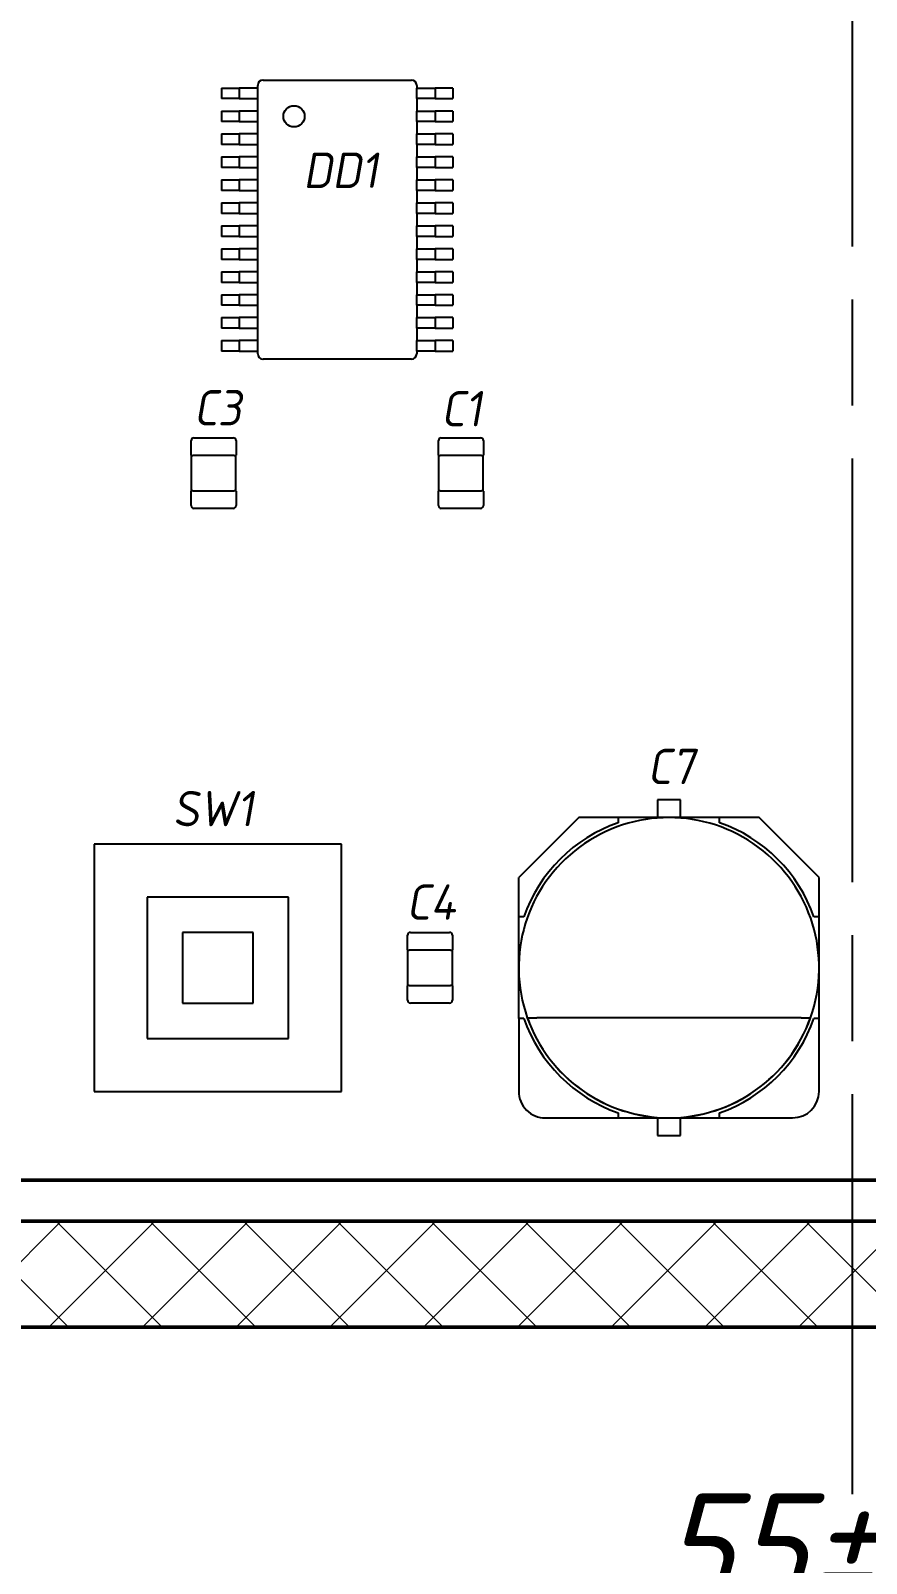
# Model space of a CAD drawing. Header units: inches. Extents: x -14 to 5184, y -66 to 1689.
# Drawn here: x 2664.45 to 2688.1, y 485.2 to 528.58 of the extents above; entities that cross this region are included whole.
import ezdxf

# ---------------------------------------------------------------- set-up
doc = ezdxf.new("R2010")
doc.units = ezdxf.units.IN
doc.header["$MEASUREMENT"] = 0
doc.linetypes.add('ACAD_ISO08W100', pattern=[36, 24, -3, 6, -3])
for name, color, linetype, lineweight in [('Видимые тонкие (ГОСТ)', 7, 'Continuous', 25), ('Видимый контур (ГОСТ)', 7, 'Continuous', 50), ('Осевая линия (ГОСТ)', 7, 'ACAD_ISO08W100', 25), ('Размер (ГОСТ)', 7, 'Continuous', 25), ('Штриховка (ГОСТ)', 7, 'Continuous', 18)]:
    doc.layers.add(name, color=color, linetype=linetype, lineweight=lineweight)
doc.styles.add('Standart 3.0', font='gost_b.ttf', dxfattribs={"oblique": 15, "height": 3})
doc.styles.add('Standart2', font='gost_b.ttf', dxfattribs={"oblique": 10, "height": 2})
doc.dimstyles.new('Обычный (ГОСТ)', dxfattribs={"dimscale": 0.5, "dimtxt": 3.5, "dimasz": 3.5, "dimexe": 1, "dimexo": 0, "dimgap": 0.5, "dimtad": 1, "dimrnd": 1e-08, "dimtxsty": 'Standart 3.0', "dimblk": 'Filled-1', "dimblk1": 'Filled-1', "dimblk2": 'Filled-1', "dimcen": 0.09, "dimdle": 15, "dimclrd": 256, "dimclre": 256, "dimclrt": 256, "dimazin": 2, "dimtfac": 0.714286, "dimtmove": 0, "dimatfit": 3, "dimfxl": 1, "dimtolj": 1, "dimlwd": 25, "dimlwe": 25, "dimarcsym": 0})

# ---------------------------------------------------------------- blocks, each defined once
blk = doc.blocks.new('Filled-1')
at = {"color": 0}
for p, q in [((0, 0), (-1, 0.143)), ((-1, 0.143), (-1, -0.143)), ((-1, 0), (0, 0)), ((-1, -0.143), (0, 0))]:
    blk.add_line(p, q, dxfattribs=at)
at = {"color": 0, "flags": 128}
blk.add_lwpolyline([(-1, -0.143), (0, 0), (-1, 0.143), (-1, -0.143)], dxfattribs=at)
at = {"color": 0}
blk.add_solid([(-1, -0.143), (0, 0), (-1, 0.143), (-1, -0.143)], dxfattribs=at)
blk = doc.blocks.new('*D149')
at = {"layer": 'Размер (ГОСТ)', "lineweight": 25, "ltscale": 0.5, "transparency": 16777216}
for p, q in [((2660.238, 499.959), (2660.238, 482.785)), ((2715.249, 499.959), (2715.249, 482.785)), ((2661.988, 483.285), (2713.499, 483.285))]:
    blk.add_line(p, q, dxfattribs=at)
at = {"layer": 'Размер (ГОСТ)', "lineweight": 25, "ltscale": 0.5, "transparency": 16777216, "xscale": 1.75, "yscale": 1.75, "zscale": 1.75, "rotation": 180}
blk.add_blockref('Filled-1', (2660.238, 483.285), dxfattribs=at)
at = {"layer": 'Размер (ГОСТ)', "lineweight": 25, "ltscale": 0.5, "transparency": 16777216, "xscale": 1.75, "yscale": 1.75, "zscale": 1.75}
blk.add_blockref('Filled-1', (2715.249, 483.285), dxfattribs=at)
at = {"layer": 'Размер (ГОСТ)', "ltscale": 0.5, "transparency": 16777216, "insert": (2687.744, 485.332), "char_height": 3, "attachment_point": 5, "style": 'Standart 3.0'}
blk.add_mtext('\\A1;{\\fGOST type B|b0|i0|c204|p0;55}%%P{\\fGOST type B|b0|i0|c204|p0;0,2}', dxfattribs=at)
blk = doc.blocks.new('*D204')
at = {"layer": 'Видимые тонкие (ГОСТ)', "lineweight": 25, "ltscale": 0.5, "transparency": 16777216}
for p, q in [((2627.695, 565.882), (2808, 565.882)), ((2807.5, 564.132), (2807.5, 493.632)), ((2627.699, 491.882), (2808, 491.882))]:
    blk.add_line(p, q, dxfattribs=at)
at = {"layer": 'Видимые тонкие (ГОСТ)', "lineweight": 25, "ltscale": 0.5, "transparency": 16777216, "xscale": 1.75, "yscale": 1.75, "zscale": 1.75}
for p, rotation in [((2807.5, 565.882), 90), ((2807.5, 491.882), 270)]:
    blk.add_blockref('Filled-1', p, dxfattribs=dict(at, rotation=rotation))
at = {"layer": 'Видимые тонкие (ГОСТ)', "ltscale": 0.5, "transparency": 16777216, "insert": (2805.75, 530), "char_height": 3, "attachment_point": 5, "rotation": 90, "style": 'Standart 3.0'}
blk.add_mtext('\\A1;74*', dxfattribs=at)

msp = doc.modelspace()

# ---------------------------------------------------------------- hatches: boundary and pattern name
at = {"layer": 'Штриховка (ГОСТ)'}
h = msp.add_hatch(dxfattribs=at)
h.set_pattern_fill('ANSI37', color=256, scale=15, style=0)
h.set_pattern_definition([(45, (-764.6716, -5.0253), (-1.3258252, 1.3258252), []), (135, (-764.6716, -5.0253), (-1.3258252, -1.3258252), [])])
edge = h.paths.add_edge_path()
edge.add_ellipse((2627.6985, 496.8817), major_axis=(-5, -0.0003), ratio=1, start_angle=0, end_angle=90)
edge.add_line((2627.6987, 491.8817), (2747.6987, 491.8878))
edge.add_ellipse((2747.6985, 496.8878), major_axis=(0.0003, -5), ratio=1, start_angle=0, end_angle=90)
edge.add_line((2752.6985, 496.888), (2752.6952, 560.888))
edge.add_ellipse((2747.6952, 560.8878), major_axis=(5, 0.0003), ratio=1, start_angle=0, end_angle=90)
edge.add_line((2747.695, 565.8878), (2627.695, 565.8817))
edge.add_ellipse((2627.6952, 560.8817), major_axis=(-0.0003, 5), ratio=1, start_angle=0, end_angle=90)
edge.add_line((2622.6952, 560.8814), (2622.6985, 496.8814))
edge = h.paths.add_edge_path(flags=0)
edge.add_ellipse((2745.6983, 499.8877), major_axis=(-0.0002, 3.5), ratio=1, start_angle=0, end_angle=360)
edge = h.paths.add_edge_path(flags=0)
edge.add_ellipse((2745.6954, 557.8877), major_axis=(-0.0002, 3.5), ratio=1, start_angle=0, end_angle=360)
edge = h.paths.add_edge_path(flags=0)
edge.add_ellipse((2629.6954, 557.8818), major_axis=(-0.0002, 3.5), ratio=1, start_angle=0, end_angle=360)
edge = h.paths.add_edge_path(flags=0)
edge.add_ellipse((2629.6983, 499.8818), major_axis=(-0.0002, 3.5), ratio=1, start_angle=0, end_angle=360)
edge = h.paths.add_edge_path(flags=0)
edge.add_ellipse((2742.6955, 554.8875), major_axis=(-2, -0.0001), ratio=1, start_angle=0, end_angle=90)
edge.add_line((2742.6956, 552.8875), (2749.6956, 552.8879))
edge.add_line((2749.6956, 552.8879), (2749.6981, 504.8879))
edge.add_line((2749.6981, 504.8879), (2742.6981, 504.8875))
edge.add_ellipse((2742.6982, 502.8875), major_axis=(-0.0001, 2), ratio=1, start_angle=0, end_angle=90)
edge.add_line((2740.6982, 502.8874), (2740.6986, 494.8874))
edge.add_line((2740.6986, 494.8874), (2634.6986, 494.8821))
edge.add_line((2634.6986, 494.8821), (2634.6982, 502.8821))
edge.add_ellipse((2632.6982, 502.882), major_axis=(2, 0.0001), ratio=1, start_angle=0, end_angle=90)
edge.add_line((2632.6981, 504.882), (2625.6981, 504.8816))
edge.add_line((2625.6981, 504.8816), (2625.6956, 552.8816))
edge.add_line((2625.6956, 552.8816), (2632.6956, 552.882))
edge.add_ellipse((2632.6955, 554.882), major_axis=(0.0001, -2), ratio=1, start_angle=0, end_angle=90)
edge.add_line((2634.6955, 554.8821), (2634.6951, 562.8821))
edge.add_line((2634.6951, 562.8821), (2740.6951, 562.8874))
edge.add_line((2740.6951, 562.8874), (2740.6955, 554.8874))

# ---------------------------------------------------------------- linework, layer by layer
at = {"layer": 'Видимые тонкие (ГОСТ)', "transparency": 33554687}
for p, q in [((2671.0243, 527.1848), (2675.2243, 527.1848)), ((2669.8493, 526.9598), (2670.1493, 526.9598)), ((2669.8493, 526.9598), (2669.8493, 526.6598)), ((2670.1493, 526.9598), (2670.3493, 526.9598)), ((2670.6493, 526.9598), (2670.3493, 526.9598)), ((2670.3493, 526.9598), (2670.3493, 526.6598)), ((2670.8743, 526.9598), (2670.6493, 526.9598)), ((2670.8743, 519.4348), (2670.8743, 527.0348)), ((2670.8743, 526.6598), (2670.8743, 526.9598)), ((2675.3743, 527.0348), (2675.3743, 526.9598)), ((2675.3743, 526.6598), (2675.3743, 526.9598)), ((2675.3743, 526.9598), (2675.5993, 526.9598)), ((2675.5993, 526.9598), (2675.8993, 526.9598)), ((2676.0993, 526.9598), (2675.8993, 526.9598)), ((2675.8993, 526.9598), (2675.8993, 526.6598)), ((2676.3993, 526.9598), (2676.0993, 526.9598)), ((2676.3993, 526.9598), (2676.3993, 526.6598)), ((2670.1493, 526.6598), (2669.8493, 526.6598)), ((2669.8493, 526.3098), (2670.1493, 526.3098)), ((2669.8493, 526.3098), (2669.8493, 526.0098)), ((2670.3493, 526.6598), (2670.1493, 526.6598)), ((2670.1493, 526.3098), (2670.3493, 526.3098)), ((2670.3493, 526.6598), (2670.6493, 526.6598)), ((2670.6493, 526.3098), (2670.3493, 526.3098)), ((2670.3493, 526.3098), (2670.3493, 526.0098)), ((2670.6493, 526.6598), (2670.8743, 526.6598)), ((2670.8743, 526.3098), (2670.6493, 526.3098)), ((2670.8743, 526.0098), (2670.8743, 526.3098)), ((2675.3743, 526.6598), (2675.3743, 526.3098)), ((2675.5993, 526.6598), (2675.3743, 526.6598)), ((2675.3743, 526.0098), (2675.3743, 526.3098)), ((2675.3743, 526.3098), (2675.5993, 526.3098)), ((2675.8993, 526.6598), (2675.5993, 526.6598)), ((2675.5993, 526.3098), (2675.8993, 526.3098)), ((2675.8993, 526.6598), (2676.0993, 526.6598)), ((2676.0993, 526.3098), (2675.8993, 526.3098)), ((2675.8993, 526.3098), (2675.8993, 526.0098)), ((2676.0993, 526.6598), (2676.3993, 526.6598)), ((2676.3993, 526.3098), (2676.0993, 526.3098)), ((2676.3993, 526.3098), (2676.3993, 526.0098)), ((2670.1493, 526.0098), (2669.8493, 526.0098)), ((2670.3493, 526.0098), (2670.1493, 526.0098)), ((2670.3493, 526.0098), (2670.6493, 526.0098)), ((2670.6493, 526.0098), (2670.8743, 526.0098)), ((2675.3743, 526.0098), (2675.3743, 525.6598)), ((2675.5993, 526.0098), (2675.3743, 526.0098)), ((2675.8993, 526.0098), (2675.5993, 526.0098)), ((2675.8993, 526.0098), (2676.0993, 526.0098)), ((2676.0993, 526.0098), (2676.3993, 526.0098)), ((2669.8493, 525.6598), (2670.1493, 525.6598)), ((2669.8493, 525.6598), (2669.8493, 525.3598)), ((2670.1493, 525.6598), (2670.3493, 525.6598)), ((2670.6493, 525.6598), (2670.3493, 525.6598)), ((2670.3493, 525.6598), (2670.3493, 525.3598)), ((2670.8743, 525.6598), (2670.6493, 525.6598)), ((2670.8743, 525.3598), (2670.8743, 525.6598)), ((2675.3743, 525.3598), (2675.3743, 525.6598)), ((2675.3743, 525.6598), (2675.5993, 525.6598)), ((2675.5993, 525.6598), (2675.8993, 525.6598)), ((2676.0993, 525.6598), (2675.8993, 525.6598)), ((2675.8993, 525.6598), (2675.8993, 525.3598)), ((2676.3993, 525.6598), (2676.0993, 525.6598)), ((2676.3993, 525.6598), (2676.3993, 525.3598)), ((2670.1493, 525.3598), (2669.8493, 525.3598)), ((2669.8493, 525.0098), (2670.1493, 525.0098)), ((2669.8493, 525.0098), (2669.8493, 524.7098)), ((2670.3493, 525.3598), (2670.1493, 525.3598)), ((2670.1493, 525.0098), (2670.3493, 525.0098)), ((2670.3493, 525.3598), (2670.6493, 525.3598)), ((2670.6493, 525.0098), (2670.3493, 525.0098)), ((2670.3493, 525.0098), (2670.3493, 524.7098)), ((2670.6493, 525.3598), (2670.8743, 525.3598)), ((2670.8743, 525.0098), (2670.6493, 525.0098)), ((2670.8743, 524.7098), (2670.8743, 525.0098)), ((2675.3743, 525.3598), (2675.3743, 525.0098)), ((2675.5993, 525.3598), (2675.3743, 525.3598)), ((2675.3743, 524.7098), (2675.3743, 525.0098)), ((2675.3743, 525.0098), (2675.5993, 525.0098)), ((2675.8993, 525.3598), (2675.5993, 525.3598)), ((2675.5993, 525.0098), (2675.8993, 525.0098)), ((2675.8993, 525.3598), (2676.0993, 525.3598)), ((2676.0993, 525.0098), (2675.8993, 525.0098)), ((2675.8993, 525.0098), (2675.8993, 524.7098)), ((2676.0993, 525.3598), (2676.3993, 525.3598)), ((2676.3993, 525.0098), (2676.0993, 525.0098)), ((2676.3993, 525.0098), (2676.3993, 524.7098)), ((2670.1493, 524.7098), (2669.8493, 524.7098)), ((2670.3493, 524.7098), (2670.1493, 524.7098)), ((2670.3493, 524.7098), (2670.6493, 524.7098)), ((2670.6493, 524.7098), (2670.8743, 524.7098)), ((2675.3743, 524.7098), (2675.3743, 524.3598)), ((2675.5993, 524.7098), (2675.3743, 524.7098)), ((2675.8993, 524.7098), (2675.5993, 524.7098)), ((2675.8993, 524.7098), (2676.0993, 524.7098)), ((2676.0993, 524.7098), (2676.3993, 524.7098)), ((2669.8493, 524.3598), (2670.1493, 524.3598)), ((2669.8493, 524.3598), (2669.8493, 524.0598)), ((2670.1493, 524.3598), (2670.3493, 524.3598)), ((2670.6493, 524.3598), (2670.3493, 524.3598)), ((2670.3493, 524.3598), (2670.3493, 524.0598)), ((2670.8743, 524.3598), (2670.6493, 524.3598)), ((2670.8743, 524.0598), (2670.8743, 524.3598)), ((2675.3743, 524.0598), (2675.3743, 524.3598)), ((2675.3743, 524.3598), (2675.5993, 524.3598)), ((2675.5993, 524.3598), (2675.8993, 524.3598)), ((2676.0993, 524.3598), (2675.8993, 524.3598)), ((2675.8993, 524.3598), (2675.8993, 524.0598)), ((2676.3993, 524.3598), (2676.0993, 524.3598)), ((2676.3993, 524.3598), (2676.3993, 524.0598)), ((2670.1493, 524.0598), (2669.8493, 524.0598)), ((2669.8493, 523.7098), (2670.1493, 523.7098)), ((2669.8493, 523.7098), (2669.8493, 523.4098)), ((2670.3493, 524.0598), (2670.1493, 524.0598)), ((2670.1493, 523.7098), (2670.3493, 523.7098)), ((2670.3493, 524.0598), (2670.6493, 524.0598)), ((2670.6493, 523.7098), (2670.3493, 523.7098)), ((2670.3493, 523.7098), (2670.3493, 523.4098)), ((2670.6493, 524.0598), (2670.8743, 524.0598)), ((2670.8743, 523.7098), (2670.6493, 523.7098)), ((2670.8743, 523.4098), (2670.8743, 523.7098)), ((2675.3743, 524.0598), (2675.3743, 523.7098)), ((2675.5993, 524.0598), (2675.3743, 524.0598)), ((2675.3743, 523.4098), (2675.3743, 523.7098)), ((2675.3743, 523.7098), (2675.5993, 523.7098)), ((2675.8993, 524.0598), (2675.5993, 524.0598)), ((2675.5993, 523.7098), (2675.8993, 523.7098)), ((2675.8993, 524.0598), (2676.0993, 524.0598)), ((2676.0993, 523.7098), (2675.8993, 523.7098)), ((2675.8993, 523.7098), (2675.8993, 523.4098)), ((2676.0993, 524.0598), (2676.3993, 524.0598)), ((2676.3993, 523.7098), (2676.0993, 523.7098)), ((2676.3993, 523.7098), (2676.3993, 523.4098)), ((2670.1493, 523.4098), (2669.8493, 523.4098)), ((2670.3493, 523.4098), (2670.1493, 523.4098)), ((2670.3493, 523.4098), (2670.6493, 523.4098)), ((2670.6493, 523.4098), (2670.8743, 523.4098)), ((2675.3743, 523.4098), (2675.3743, 523.0598)), ((2675.5993, 523.4098), (2675.3743, 523.4098)), ((2675.8993, 523.4098), (2675.5993, 523.4098)), ((2675.8993, 523.4098), (2676.0993, 523.4098)), ((2676.0993, 523.4098), (2676.3993, 523.4098)), ((2669.8493, 523.0598), (2670.1493, 523.0598)), ((2669.8493, 523.0598), (2669.8493, 522.7598)), ((2670.1493, 523.0598), (2670.3493, 523.0598)), ((2670.6493, 523.0598), (2670.3493, 523.0598)), ((2670.3493, 523.0598), (2670.3493, 522.7598)), ((2670.8743, 523.0598), (2670.6493, 523.0598)), ((2670.8743, 522.7598), (2670.8743, 523.0598)), ((2675.3743, 522.7598), (2675.3743, 523.0598)), ((2675.3743, 523.0598), (2675.5993, 523.0598)), ((2675.5993, 523.0598), (2675.8993, 523.0598)), ((2676.0993, 523.0598), (2675.8993, 523.0598)), ((2675.8993, 523.0598), (2675.8993, 522.7598)), ((2676.3993, 523.0598), (2676.0993, 523.0598)), ((2676.3993, 523.0598), (2676.3993, 522.7598)), ((2670.1493, 522.7598), (2669.8493, 522.7598)), ((2669.8493, 522.4098), (2670.1493, 522.4098)), ((2669.8493, 522.4098), (2669.8493, 522.1098)), ((2670.3493, 522.7598), (2670.1493, 522.7598)), ((2670.1493, 522.4098), (2670.3493, 522.4098)), ((2670.3493, 522.7598), (2670.6493, 522.7598)), ((2670.6493, 522.4098), (2670.3493, 522.4098)), ((2670.3493, 522.4098), (2670.3493, 522.1098)), ((2670.6493, 522.7598), (2670.8743, 522.7598)), ((2670.8743, 522.4098), (2670.6493, 522.4098)), ((2670.8743, 522.1098), (2670.8743, 522.4098)), ((2675.3743, 522.7598), (2675.3743, 522.4098)), ((2675.5993, 522.7598), (2675.3743, 522.7598)), ((2675.3743, 522.1098), (2675.3743, 522.4098)), ((2675.3743, 522.4098), (2675.5993, 522.4098)), ((2675.8993, 522.7598), (2675.5993, 522.7598)), ((2675.5993, 522.4098), (2675.8993, 522.4098)), ((2675.8993, 522.7598), (2676.0993, 522.7598)), ((2676.0993, 522.4098), (2675.8993, 522.4098)), ((2675.8993, 522.4098), (2675.8993, 522.1098)), ((2676.0993, 522.7598), (2676.3993, 522.7598)), ((2676.3993, 522.4098), (2676.0993, 522.4098)), ((2676.3993, 522.4098), (2676.3993, 522.1098)), ((2670.1493, 522.1098), (2669.8493, 522.1098)), ((2670.3493, 522.1098), (2670.1493, 522.1098)), ((2670.3493, 522.1098), (2670.6493, 522.1098)), ((2670.6493, 522.1098), (2670.8743, 522.1098)), ((2675.3743, 522.1098), (2675.3743, 521.7598)), ((2675.5993, 522.1098), (2675.3743, 522.1098)), ((2675.8993, 522.1098), (2675.5993, 522.1098)), ((2675.8993, 522.1098), (2676.0993, 522.1098)), ((2676.0993, 522.1098), (2676.3993, 522.1098)), ((2669.8493, 521.7598), (2670.1493, 521.7598)), ((2669.8493, 521.7598), (2669.8493, 521.4598)), ((2670.1493, 521.7598), (2670.3493, 521.7598)), ((2670.6493, 521.7598), (2670.3493, 521.7598)), ((2670.3493, 521.7598), (2670.3493, 521.4598)), ((2670.8743, 521.7598), (2670.6493, 521.7598)), ((2670.8743, 521.4598), (2670.8743, 521.7598)), ((2675.3743, 521.4598), (2675.3743, 521.7598)), ((2675.3743, 521.7598), (2675.5993, 521.7598)), ((2675.5993, 521.7598), (2675.8993, 521.7598)), ((2676.0993, 521.7598), (2675.8993, 521.7598)), ((2675.8993, 521.7598), (2675.8993, 521.4598)), ((2676.3993, 521.7598), (2676.0993, 521.7598)), ((2676.3993, 521.7598), (2676.3993, 521.4598)), ((2670.1493, 521.4598), (2669.8493, 521.4598)), ((2669.8493, 521.1098), (2670.1493, 521.1098)), ((2669.8493, 521.1098), (2669.8493, 520.8098)), ((2670.3493, 521.4598), (2670.1493, 521.4598)), ((2670.1493, 521.1098), (2670.3493, 521.1098)), ((2670.3493, 521.4598), (2670.6493, 521.4598)), ((2670.6493, 521.1098), (2670.3493, 521.1098)), ((2670.3493, 521.1098), (2670.3493, 520.8098)), ((2670.6493, 521.4598), (2670.8743, 521.4598)), ((2670.8743, 521.1098), (2670.6493, 521.1098)), ((2670.8743, 520.8098), (2670.8743, 521.1098)), ((2675.3743, 521.4598), (2675.3743, 521.1098)), ((2675.5993, 521.4598), (2675.3743, 521.4598)), ((2675.3743, 520.8098), (2675.3743, 521.1098)), ((2675.3743, 521.1098), (2675.5993, 521.1098)), ((2675.8993, 521.4598), (2675.5993, 521.4598)), ((2675.5993, 521.1098), (2675.8993, 521.1098)), ((2675.8993, 521.4598), (2676.0993, 521.4598)), ((2676.0993, 521.1098), (2675.8993, 521.1098)), ((2675.8993, 521.1098), (2675.8993, 520.8098)), ((2676.0993, 521.4598), (2676.3993, 521.4598)), ((2676.3993, 521.1098), (2676.0993, 521.1098)), ((2676.3993, 521.1098), (2676.3993, 520.8098)), ((2670.1493, 520.8098), (2669.8493, 520.8098)), ((2670.3493, 520.8098), (2670.1493, 520.8098)), ((2670.3493, 520.8098), (2670.6493, 520.8098)), ((2670.6493, 520.8098), (2670.8743, 520.8098)), ((2675.3743, 520.8098), (2675.3743, 520.4598)), ((2675.5993, 520.8098), (2675.3743, 520.8098)), ((2675.8993, 520.8098), (2675.5993, 520.8098)), ((2675.8993, 520.8098), (2676.0993, 520.8098)), ((2676.0993, 520.8098), (2676.3993, 520.8098)), ((2669.8493, 520.4598), (2670.1493, 520.4598)), ((2669.8493, 520.4598), (2669.8493, 520.1598)), ((2670.1493, 520.4598), (2670.3493, 520.4598)), ((2670.6493, 520.4598), (2670.3493, 520.4598)), ((2670.3493, 520.4598), (2670.3493, 520.1598)), ((2670.8743, 520.4598), (2670.6493, 520.4598)), ((2670.8743, 520.1598), (2670.8743, 520.4598)), ((2675.3743, 520.1598), (2675.3743, 520.4598)), ((2675.3743, 520.4598), (2675.5993, 520.4598)), ((2675.5993, 520.4598), (2675.8993, 520.4598)), ((2676.0993, 520.4598), (2675.8993, 520.4598)), ((2675.8993, 520.4598), (2675.8993, 520.1598)), ((2676.3993, 520.4598), (2676.0993, 520.4598)), ((2676.3993, 520.4598), (2676.3993, 520.1598)), ((2670.1493, 520.1598), (2669.8493, 520.1598)), ((2669.8493, 519.8098), (2670.1493, 519.8098)), ((2669.8493, 519.8098), (2669.8493, 519.5098)), ((2670.3493, 520.1598), (2670.1493, 520.1598)), ((2670.1493, 519.8098), (2670.3493, 519.8098)), ((2670.3493, 520.1598), (2670.6493, 520.1598)), ((2670.6493, 519.8098), (2670.3493, 519.8098)), ((2670.3493, 519.8098), (2670.3493, 519.5098)), ((2670.6493, 520.1598), (2670.8743, 520.1598)), ((2670.8743, 519.8098), (2670.6493, 519.8098)), ((2670.8743, 519.5098), (2670.8743, 519.8098)), ((2675.3743, 520.1598), (2675.3743, 519.8098)), ((2675.5993, 520.1598), (2675.3743, 520.1598)), ((2675.3743, 519.5098), (2675.3743, 519.8098)), ((2675.3743, 519.8098), (2675.5993, 519.8098)), ((2675.8993, 520.1598), (2675.5993, 520.1598)), ((2675.5993, 519.8098), (2675.8993, 519.8098)), ((2675.8993, 520.1598), (2676.0993, 520.1598)), ((2676.0993, 519.8098), (2675.8993, 519.8098)), ((2675.8993, 519.8098), (2675.8993, 519.5098)), ((2676.0993, 520.1598), (2676.3993, 520.1598)), ((2676.3993, 519.8098), (2676.0993, 519.8098)), ((2676.3993, 519.8098), (2676.3993, 519.5098)), ((2670.1493, 519.5098), (2669.8493, 519.5098)), ((2670.3493, 519.5098), (2670.1493, 519.5098)), ((2670.3493, 519.5098), (2670.6493, 519.5098)), ((2670.6493, 519.5098), (2670.8743, 519.5098)), ((2675.3743, 519.5098), (2675.3743, 519.4348)), ((2675.5993, 519.5098), (2675.3743, 519.5098)), ((2675.8993, 519.5098), (2675.5993, 519.5098)), ((2675.8993, 519.5098), (2676.0993, 519.5098)), ((2676.0993, 519.5098), (2676.3993, 519.5098)), ((2675.2243, 519.2848), (2671.0243, 519.2848)), ((2668.9892, 516.5687), (2668.9892, 516.9787)), ((2669.0692, 517.0587), (2670.1792, 517.0587)), ((2670.2592, 516.9787), (2670.2592, 516.5687)), ((2675.9892, 516.5687), (2675.9892, 516.9787)), ((2676.0692, 517.0587), (2677.1792, 517.0587)), ((2677.2592, 516.9787), (2677.2592, 516.5687)), ((2668.9992, 515.5587), (2668.9992, 516.5587)), ((2668.9992, 516.5587), (2669.0392, 516.5587)), ((2670.2092, 516.5587), (2669.0392, 516.5587)), ((2670.1992, 516.5587), (2669.0492, 516.5587)), ((2670.2092, 516.5587), (2670.2492, 516.5587)), ((2670.2492, 516.5587), (2670.2492, 515.5587)), ((2675.9992, 515.5587), (2675.9992, 516.5587)), ((2675.9992, 516.5587), (2676.0392, 516.5587)), ((2677.2092, 516.5587), (2676.0392, 516.5587)), ((2677.1992, 516.5587), (2676.0492, 516.5587)), ((2677.2092, 516.5587), (2677.2492, 516.5587)), ((2677.2492, 516.5587), (2677.2492, 515.5587)), ((2668.9892, 515.1387), (2668.9892, 515.5487)), ((2669.0392, 515.5587), (2668.9992, 515.5587)), ((2669.0392, 515.5587), (2670.2092, 515.5587)), ((2669.0492, 515.5587), (2670.1992, 515.5587)), ((2670.2492, 515.5587), (2670.2092, 515.5587)), ((2670.2592, 515.5487), (2670.2592, 515.1387)), ((2675.9892, 515.1387), (2675.9892, 515.5487)), ((2676.0392, 515.5587), (2675.9992, 515.5587)), ((2676.0392, 515.5587), (2677.2092, 515.5587)), ((2676.0492, 515.5587), (2677.1992, 515.5587)), ((2677.2492, 515.5587), (2677.2092, 515.5587)), ((2677.2592, 515.5487), (2677.2592, 515.1387)), ((2670.1792, 515.0587), (2669.0692, 515.0587)), ((2677.1792, 515.0587), (2676.0692, 515.0587)), ((2682.8362, 506.8085), (2682.1862, 506.8085)), ((2682.1862, 506.8085), (2682.1862, 506.3085)), ((2682.8362, 506.3085), (2682.8362, 506.8085)), ((2679.9612, 506.3085), (2678.2612, 504.6085)), ((2681.075, 506.3085), (2679.9612, 506.3085)), ((2683.9473, 506.3085), (2681.075, 506.3085)), ((2681.075, 506.3085), (2681.075, 506.1646)), ((2685.0612, 506.3085), (2683.9473, 506.3085)), ((2683.9473, 506.1646), (2683.9473, 506.3085)), ((2686.7612, 504.6085), (2685.0612, 506.3085)), ((2666.2493, 505.5586), (2666.2493, 498.5586)), ((2673.2493, 505.5586), (2666.2493, 505.5586)), ((2673.2493, 498.5586), (2673.2493, 505.5586)), ((2678.2612, 503.4947), (2678.2612, 504.6085)), ((2686.7612, 503.4947), (2686.7612, 504.6085)), ((2667.7493, 504.0586), (2667.7493, 500.0586)), ((2671.7493, 504.0586), (2667.7493, 504.0586)), ((2671.7493, 500.0586), (2671.7493, 504.0586)), ((2678.4051, 503.4947), (2678.2612, 503.4947)), ((2678.2612, 500.6224), (2678.2612, 503.4947)), ((2686.7612, 503.4947), (2686.6173, 503.4947)), ((2686.7612, 500.6224), (2686.7612, 503.4947)), ((2668.7493, 503.0586), (2668.7493, 501.0586)), ((2670.7493, 503.0586), (2668.7493, 503.0586)), ((2670.7493, 501.0586), (2670.7493, 503.0586)), ((2675.1143, 502.5685), (2675.1143, 502.9785)), ((2675.1943, 503.0585), (2676.3043, 503.0585)), ((2676.3843, 502.9785), (2676.3843, 502.5685)), ((2675.1243, 501.5585), (2675.1243, 502.5585)), ((2675.1243, 502.5585), (2675.1643, 502.5585)), ((2676.3343, 502.5585), (2675.1643, 502.5585)), ((2676.3243, 502.5585), (2675.1743, 502.5585)), ((2676.3343, 502.5585), (2676.3743, 502.5585)), ((2676.3743, 502.5585), (2676.3743, 501.5585)), ((2675.1143, 501.1385), (2675.1143, 501.5485)), ((2675.1643, 501.5585), (2675.1243, 501.5585)), ((2675.1643, 501.5585), (2676.3343, 501.5585)), ((2675.1743, 501.5585), (2676.3243, 501.5585)), ((2676.3743, 501.5585), (2676.3343, 501.5585)), ((2676.3843, 501.5485), (2676.3843, 501.1385)), ((2668.7493, 501.0586), (2670.7493, 501.0586)), ((2676.3043, 501.0585), (2675.1943, 501.0585)), ((2678.4051, 500.6224), (2678.2612, 500.6224)), ((2678.2612, 500.6224), (2678.2612, 498.5585)), ((2678.5042, 500.6419), (2678.7704, 500.6419)), ((2686.2519, 500.6419), (2678.7704, 500.6419)), ((2686.2519, 500.6419), (2686.5181, 500.6419)), ((2686.7612, 500.6224), (2686.6173, 500.6224)), ((2686.7612, 498.5585), (2686.7612, 500.6224)), ((2667.7493, 500.0586), (2671.7493, 500.0586)), ((2666.2493, 498.5586), (2673.2493, 498.5586)), ((2679.0112, 497.8085), (2681.075, 497.8085)), ((2681.075, 497.9524), (2681.075, 497.8085)), ((2681.075, 497.8085), (2683.9473, 497.8085)), ((2682.1862, 497.8085), (2682.1862, 497.3085)), ((2682.8362, 497.3085), (2682.8362, 497.8085)), ((2683.9473, 497.8085), (2683.9473, 497.9524)), ((2683.9473, 497.8085), (2686.0112, 497.8085)), ((2682.1862, 497.3085), (2682.8362, 497.3085))]:
    msp.add_line(p, q, dxfattribs=at)
msp.add_circle((2671.8993, 526.1598), 0.3, dxfattribs=at)
for centre, radius, start, end in [((2671.0243, 527.0348), 0.15, 91.23876, 178.76124), ((2671.0243, 527.0348), 0.15, 90, 91.23876), ((2675.2243, 527.0348), 0.15, 88.76124, 90), ((2675.2243, 527.0348), 0.15, 1.23876, 88.76124), ((2671.0243, 527.0348), 0.15, 178.76124, 180), ((2675.2243, 527.0348), 0.15, 0, 1.23876), ((2671.0243, 519.4348), 0.15, 180, 181.23876), ((2671.0243, 519.4348), 0.15, 181.23876, 268.76124), ((2675.2243, 519.4348), 0.15, 271.23876, 358.76124), ((2675.2243, 519.4348), 0.15, 358.76124, 0), ((2671.0243, 519.4348), 0.15, 268.76124, 270), ((2675.2243, 519.4348), 0.15, 270, 271.23876), ((2669.0692, 516.9787), 0.08, 90, 180), ((2670.1792, 516.9787), 0.08, 0, 90), ((2676.0692, 516.9787), 0.08, 90, 180), ((2677.1792, 516.9787), 0.08, 0, 90), ((2668.9992, 516.5687), 0.01, 180, 270), ((2670.2492, 516.5687), 0.01, 270, 0), ((2675.9992, 516.5687), 0.01, 180, 270), ((2677.2492, 516.5687), 0.01, 270, 0), ((2668.9992, 515.5487), 0.01, 90, 180), ((2670.2492, 515.5487), 0.01, 0, 90), ((2675.9992, 515.5487), 0.01, 90, 180), ((2677.2492, 515.5487), 0.01, 0, 90), ((2669.0692, 515.1387), 0.08, 180, 270), ((2670.1792, 515.1387), 0.08, 270, 0), ((2676.0692, 515.1387), 0.08, 180, 270), ((2677.1792, 515.1387), 0.08, 270, 0), ((2682.5112, 502.0585), 4.25, 340.52878, 199.47123), ((2682.5112, 502.0585), 4.35, 109.27772, 160.72229), ((2682.5112, 502.0585), 4.35, 19.27772, 70.72229), ((2675.1943, 502.9785), 0.08, 90, 180), ((2676.3043, 502.9785), 0.08, 0, 90), ((2675.1243, 502.5685), 0.01, 180, 270), ((2676.3743, 502.5685), 0.01, 270, 0), ((2675.1243, 501.5485), 0.01, 90, 180), ((2676.3743, 501.5485), 0.01, 0, 90), ((2675.1943, 501.1385), 0.08, 180, 270), ((2676.3043, 501.1385), 0.08, 270, 0), ((2682.5112, 502.0585), 4.35, 199.27772, 250.72229), ((2682.5112, 502.0585), 4.25, 199.47123, 340.52878), ((2682.5112, 502.0585), 4.248, 199.48076, 340.51925), ((2682.5112, 502.0585), 4.35, 289.27772, 340.72229), ((2679.0112, 498.5585), 0.75, 180, 270.00001), ((2686.0112, 498.5585), 0.75, 270.00001, 0)]:
    msp.add_arc(centre, radius, start, end, dxfattribs=at)
at = {"layer": 'Видимый контур (ГОСТ)', "transparency": 33554687}
msp.add_line((2658.2493, 496.0456), (2717.2493, 496.0456), dxfattribs=at)
at = {"layer": 'Видимый контур (ГОСТ)'}
for p, q in [((2634.6986, 494.8821), (2740.6986, 494.8874)), ((2747.6987, 491.8878), (2627.6987, 491.8817)), ((2706.2342, 491.8796), (2669.1624, 491.8796))]:
    msp.add_line(p, q, dxfattribs=at)
msp.add_open_spline([(2669.1624, 491.8796), (2669.1137, 491.8796), (2669.0642, 491.881), (2669.014, 491.8838)], degree=3, dxfattribs=at)
at = {"layer": 'Осевая линия (ГОСТ)', "linetype": 'ACAD_ISO08W100', "ltscale": 0.5}
msp.add_line((2687.6979, 570.4768), (2687.6993, 487.1541), dxfattribs=at)

# ---------------------------------------------------------------- texts
at = {"layer": 'Видимые тонкие (ГОСТ)', "color": 0, "transparency": 33554687, "char_height": 1, "attachment_point": 1, "style": 'Standart2'}
for s, insert in [('DD1', (2672.1606, 525.1314)), ('C3', (2669.0573, 518.4096)), ('C1', (2676.0568, 518.383)), ('C7', (2681.8996, 508.2558)), ('SW1', (2668.4681, 507.0621)), ('C4', (2675.0761, 504.4176))]:
    msp.add_mtext_dynamic_manual_height_columns(s, width=2.880706, gutter_width=6.5, heights=[0], dxfattribs=dict(at, insert=insert))

# ---------------------------------------------------------------- dimensions: what is measured, and where the dimension line sits
at = {"layer": 'Видимые тонкие (ГОСТ)', "ltscale": 0.5}
dim = msp.add_linear_dim(base=(2807.5, 491.8817), p1=(2627.695, 565.8817), p2=(2627.6987, 491.8817), angle=90, text='<>*', dimstyle='Обычный (ГОСТ)', dxfattribs=at)
dim.commit()
dim.dimension.update_dxf_attribs({"geometry": '*D204', "text_midpoint": (2807.5, 530), "dimtype": 160})
at = {"layer": 'Размер (ГОСТ)', "ltscale": 0.5}
dim = msp.add_linear_dim(base=(2715.2493, 483.285), p1=(2660.238, 499.9593), p2=(2715.2493, 499.9593), text='{\\fGOST type B|b0|i0|c204|p0;55}%%P{\\fGOST type B|b0|i0|c204|p0;0,2}', dimstyle='Обычный (ГОСТ)', dxfattribs=at)
dim.commit()
dim.dimension.update_dxf_attribs({"geometry": '*D149', "text_midpoint": (2687.7436, 483.285), "dimtype": 160})

doc.saveas('drawing.dxf')
